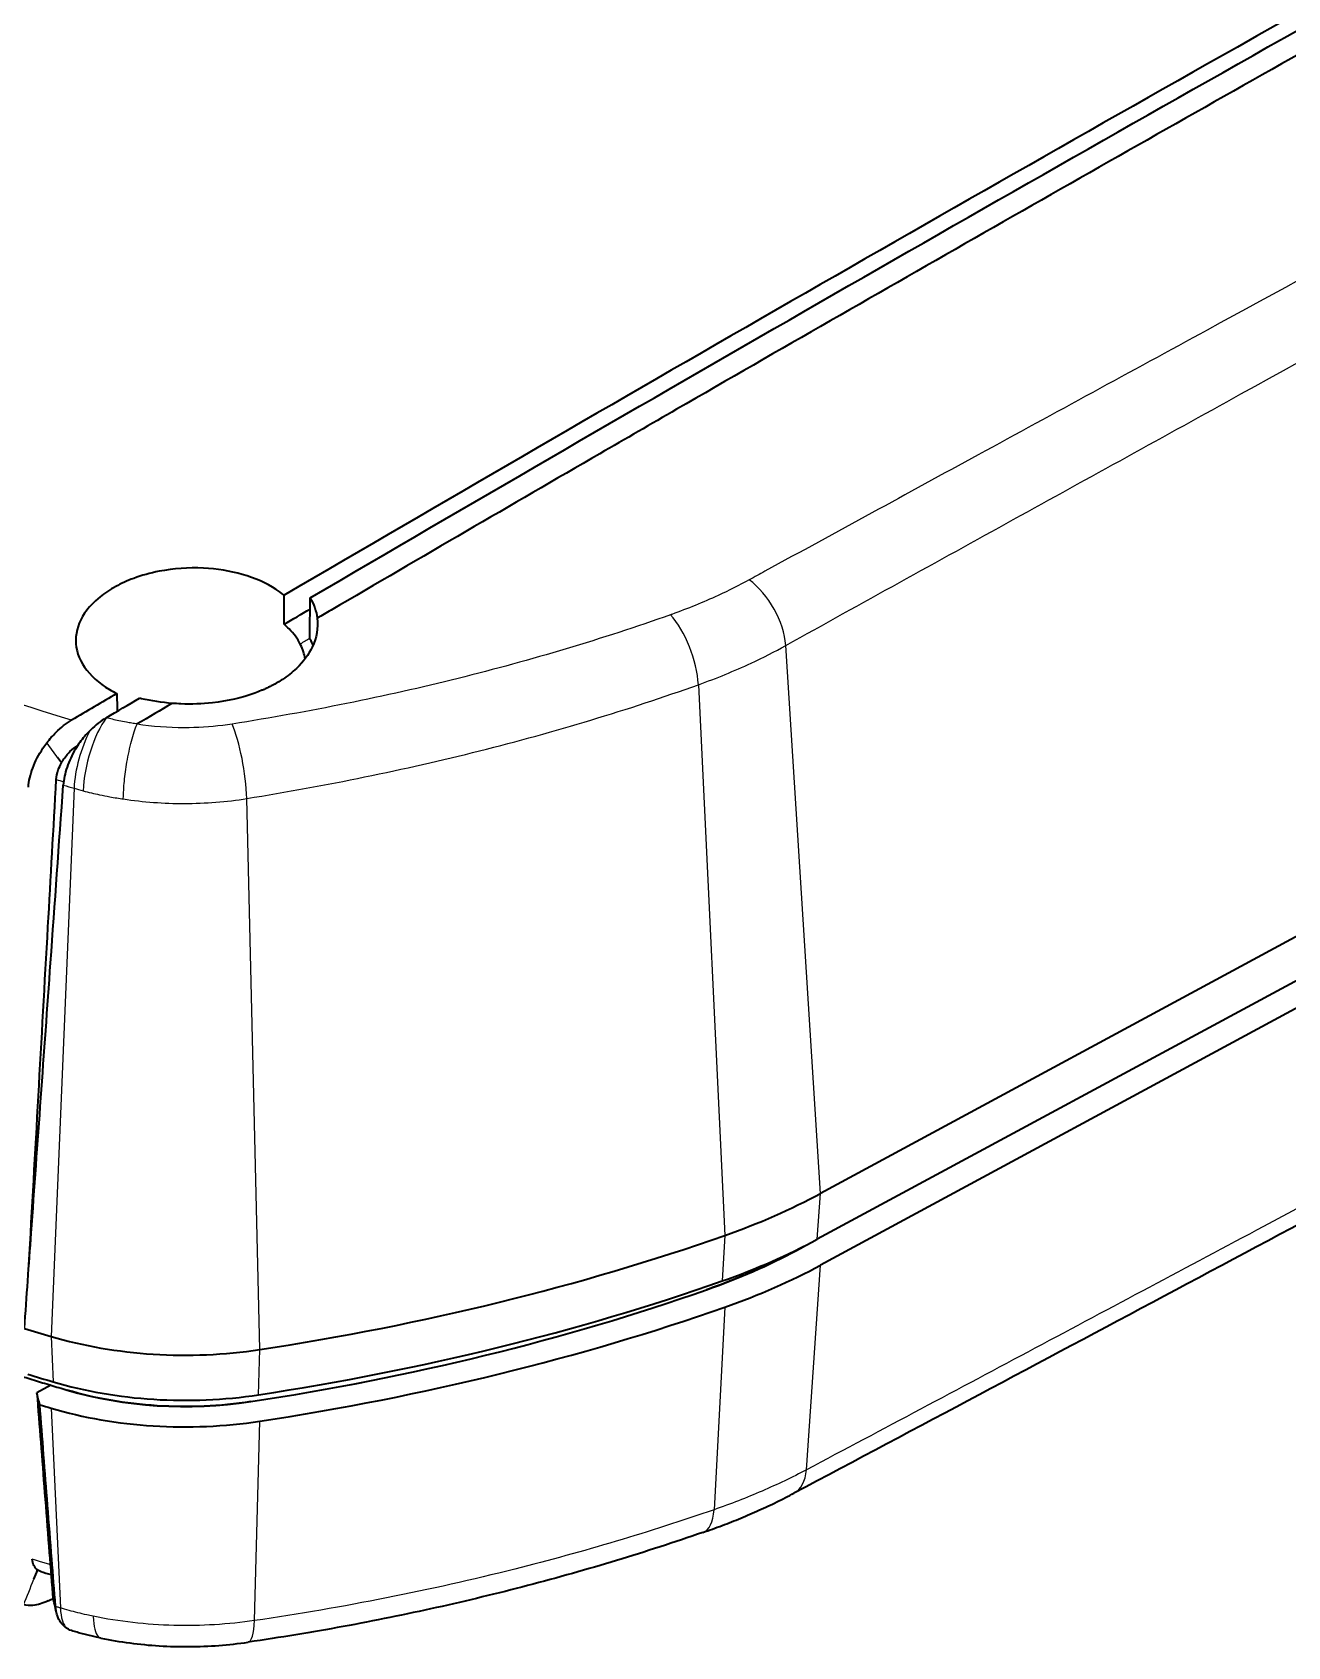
# Model space of a CAD drawing. Header units: millimetres. Extents: x 0 to 1594, y 0 to 281.
# Drawn here: x 96.22 to 117.65, y 85.09 to 112.66 of the extents above; entities that cross this region are included whole.
import ezdxf

# ---------------------------------------------------------------- set-up
doc = ezdxf.new("R2010")
doc.units = ezdxf.units.MM
doc.layers.add('Visible (ISO)', color=7, linetype='Continuous', lineweight=35)
doc.layers.add('Visible Narrow (ISO)', color=7, linetype='Continuous', lineweight=25)

msp = doc.modelspace()

# ---------------------------------------------------------------- linework, layer by layer
at = {"layer": 'Visible (ISO)'}
for p, q in [((141.2761, 109.8973), (109.6752, 92.8297)), ((141.2223, 109.114), (109.6214, 92.0464)), ((141.2761, 108.6726), (109.6752, 91.6049)), ((109.2653, 91.8579), (109.39, 91.9252)), ((109.39, 91.9252), (109.2653, 91.8579)), ((96.5329, 89.555), (96.2949, 89.4224))]:
    msp.add_line(p, q, dxfattribs=at)
for centre, major_axis, ratio, start_param, end_param in [((102.8436, 97.0459), (10, 0), 0.5773503, 5.2587993, 5.4644661), ((92.4512, 106.9116), (-30, 0), 0.5773503, 1.8286114, 2.1172067), ((102.8436, 95.8211), (-9.4, 0), 0.5773503, 2.1172067, 2.3228735), ((102.8436, 96.2294), (9.9213, 0), 0.5773503, 5.2587993, 5.4644661), ((102.8436, 95.8211), (-10, 0), 0.5773503, 2.1172067, 2.3228735), ((92.4512, 106.0951), (29.9213, 0), 0.5773503, 4.9702041, 5.2587993), ((92.4512, 105.6869), (29.4, 0), 0.5773503, 4.9701974, 5.2587997), ((92.4512, 105.6869), (-29.4, 0), 0.5773503, 1.8286114, 2.1172067), ((92.4512, 105.6869), (-30, 0), 0.5773503, 1.8286114, 2.1172067), ((117.1301, 113.4889), (-45, 0), 0.5773503, 1.0840716, 1.0954817), ((98.8254, 92.9549), (5, 0), 0.5773503, 4.2370743, 4.9702041), ((117.1301, 112.6724), (44.9213, 0), 0.5773503, 4.2262756, 4.2370743), ((98.8254, 92.1384), (4.9213, 0), 0.5773503, 4.2370743, 4.9702041), ((117.1301, 112.2642), (44.4, 0), 0.5773503, 4.2299959, 4.2370785), ((117.1301, 112.2642), (-44.4, 0), 0.5773503, 1.0884032, 1.0954817), ((98.8254, 91.7301), (-4.4, 0), 0.5773503, 1.0954817, 1.8286114), ((117.1301, 112.2642), (-45, 0), 0.5773503, 1.0906456, 1.0954817), ((98.8254, 91.7301), (-5, 0), 0.5773503, 1.0954817, 1.8286114), ((117.1433, 108.9161), (44.1223, -0.075), 0.5797812, 4.2229391, 4.2274463)]:
    msp.add_ellipse(centre, major_axis=major_axis, ratio=ratio, start_param=start_param, end_param=end_param, dxfattribs=at)
for points, knots in [([(137.6787, 123.9317), (130.7163, 120.1814), (123.7545, 116.3398), (111.3665, 109.3413), (105.9401, 106.2201), (100.5158, 103.0445)], [-5.7302307, -5.7302307, -5.7302307, -5.7302307, -2.8797642, -2.8797642, -0.6567694, -0.6567694, -0.6567694, -0.6567694]), ([(100.9627, 103.0002), (106.4121, 106.1918), (111.8636, 109.3283), (124.2651, 116.335), (131.2152, 120.1703), (138.1658, 123.9143)], [-5.13567, -5.13567, -5.13567, -5.13567, -2.9023779, -2.9023779, -0.0567149, -0.0567149, -0.0567149, -0.0567149]), ([(138.5774, 123.7195), (131.8322, 120.0965), (124.8887, 116.2637), (114.2132, 110.2375), (110.7156, 108.2404), (106.7833, 105.9696), (106.3462, 105.7169), (104.3857, 104.5811), (102.8578, 103.6909), (101.2395, 102.7438), (101.161, 102.6978), (101.0826, 102.6519)], [0.0572676, 0.0572676, 0.0572676, 0.0572676, 2.8114963, 2.8114963, 4.1536633, 4.1536633, 4.320595, 4.320595, 4.8983352, 4.8983352, 4.9277731, 4.9277731, 4.9277731, 4.9277731]), ([(140.8223, 104.628), (138.6704, 103.4573), (136.6052, 102.3561), (132.3918, 100.0911), (130.2852, 98.9601), (126.0723, 96.7015), (123.9659, 95.5737), (119.7534, 93.3215), (117.6473, 92.197), (113.4353, 89.9514), (111.3437, 88.8336), (109.2221, 87.7105)], [0, 0, 0, 0, 0.8654658, 0.8654658, 1.7309317, 1.7309317, 2.5963975, 2.5963975, 3.4618634, 3.4618634, 4.3273292, 4.3273292, 4.3273292, 4.3273292]), ([(100.5158, 103.0445), (100.4736, 103.0795), (100.4282, 103.1129), (100.2164, 103.252), (100.0207, 103.3391), (99.5948, 103.461), (99.37, 103.4972), (98.885, 103.5204), (98.6281, 103.5021), (98.2309, 103.4249), (98.0849, 103.3845), (97.8388, 103.2938), (97.7359, 103.2474), (97.5425, 103.1418), (97.4529, 103.0826), (97.2662, 102.9326), (97.178, 102.8386), (97.011, 102.591), (96.9595, 102.4333), (96.9592, 102.117), (97.0102, 101.9614), (97.208, 101.6738), (97.3525, 101.5445), (97.5751, 101.4126), (97.6173, 101.3897), (97.661, 101.3681)], [-0.79225009, -0.79225009, -0.79225009, -0.79225009, -0.77053561, -0.77053561, -0.69738567, -0.69738567, -0.627599, -0.627599, -0.55095705, -0.55095705, -0.50358558, -0.50358558, -0.46582888, -0.46582888, -0.42690438, -0.42690438, -0.37454813, -0.37454813, -0.29670862, -0.29670862, -0.21908472, -0.21908472, -0.14182711, -0.14182711, -0.12464847, -0.12464847, -0.12464847, -0.12464847]), ([(100.954, 102.3066), (100.9554, 102.422), (100.9569, 102.5374), (100.9598, 102.7693), (100.9612, 102.8851), (100.9627, 103.0002)], [-0.084890915, -0.084890915, -0.084890915, -0.084890915, -0.042406689, -0.042406689, -0.000019425, -0.000019425, -0.000019425, -0.000019425]), ([(100.9627, 103.0002), (100.9952, 102.945), (101.0215, 102.8884), (101.0619, 102.772), (101.0756, 102.7122), (101.0826, 102.6519)], [-0.06195571, -0.06195571, -0.06195571, -0.06195571, -0.032840642, -0.032840642, -0.003097641, -0.003097641, -0.003097641, -0.003097641]), ([(101.0826, 102.6519), (101.1007, 102.486), (101.072, 102.3199), (100.9367, 102.032), (100.846, 101.9093), (100.6577, 101.73), (100.5778, 101.6669), (100.4332, 101.5717), (100.3737, 101.5368), (100.2912, 101.4936), (100.271, 101.4834), (100.2374, 101.467), (100.2243, 101.4608), (100.1988, 101.449), (100.1865, 101.4434), (100.158, 101.4308), (100.1418, 101.4238), (100.0906, 101.4024), (100.0552, 101.3885), (99.7954, 101.2931), (99.5499, 101.2369), (99.1162, 101.1888), (98.9348, 101.1828), (98.7055, 101.1925), (98.6566, 101.1956), (98.608, 101.1997)], [-0.38953395, -0.38953395, -0.38953395, -0.38953395, -0.31120587, -0.31120587, -0.24713035, -0.24713035, -0.20868363, -0.20868363, -0.1842162, -0.1842162, -0.17640437, -0.17640437, -0.17146016, -0.17146016, -0.16688159, -0.16688159, -0.16098215, -0.16098215, -0.14841276, -0.14841276, -0.07056253, -0.07056253, -0.01629908, -0.01629908, -0.00155516, -0.00155516, -0.00155516, -0.00155516]), ([(100.793, 102.2123), (100.7468, 102.3028), (100.6826, 102.3894), (100.5746, 102.4973), (100.5456, 102.5237), (100.515, 102.5493)], [-0.983614332, -0.983614332, -0.983614332, -0.983614332, -0.936406098, -0.936406098, -0.920553291, -0.920553291, -0.920553291, -0.920553291]), ([(101.0117, 102.1931), (100.9979, 102.2254), (100.9821, 102.2574), (100.9609, 102.2949), (100.9575, 102.3007), (100.954, 102.3066)], [-0.020421071, -0.020421071, -0.020421071, -0.020421071, -0.003848344, -0.003848344, -0.000759387, -0.000759387, -0.000759387, -0.000759387]), ([(100.8738, 101.9589), (100.8626, 102.0413), (100.8374, 102.1226), (100.7967, 102.2051), (100.7949, 102.2087), (100.793, 102.2123)], [-0.044699874, -0.044699874, -0.044699874, -0.044699874, -0.003850779, -0.003850779, -0.001995382, -0.001995382, -0.001995382, -0.001995382]), ([(98.608, 101.1997), (98.4276, 101.2124), (98.2512, 101.2392), (98.0713, 101.2821), (98.0597, 101.285), (98.0481, 101.2879)], [-0.058824872, -0.058824872, -0.058824872, -0.058824872, -0.004085819, -0.004085819, -0.000284057, -0.000284057, -0.000284057, -0.000284057]), ([(96.4661, 100.5257), (96.5148, 100.5905), (96.5675, 100.6509), (96.7068, 100.7887), (96.7961, 100.8582), (96.8865, 100.9116)], [0.01200207, 0.01200207, 0.01200207, 0.01200207, 0.036568006, 0.036568006, 0.073624139, 0.073624139, 0.073624139, 0.073624139]), ([(97.4807, 100.9533), (97.3884, 100.8988), (97.2972, 100.8284), (97.2071, 100.7402), (97.2029, 100.736), (97.1987, 100.7318)], [0, 0, 0, 0, 0.03784055, 0.03784055, 0.039686412, 0.039686412, 0.039686412, 0.039686412]), ([(98.0051, 100.843), (98.0053, 100.8435), (98.0056, 100.8439), (98.0067, 100.8455), (98.008, 100.8464), (98.0094, 100.8472)], [0.3492862788, 0.3492862788, 0.3492862788, 0.3492862788, 0.3504901333, 0.3504901333, 0.3535540341, 0.3535540341, 0.3535540341, 0.3535540341]), ([(96.1498, 99.7679), (96.1573, 99.8724), (96.1827, 99.9833), (96.267, 100.2108), (96.3263, 100.3248), (96.4196, 100.4636), (96.4424, 100.4952), (96.4661, 100.5257)], [0, 0, 0, 0, 0.037039611, 0.037039611, 0.07549989, 0.07549989, 0.087190181, 0.087190181, 0.087190181, 0.087190181]), ([(96.7154, 100.1815), (96.7246, 100.1984), (96.7344, 100.2151), (96.7783, 100.2841), (96.8172, 100.3324), (96.9015, 100.4165), (96.9464, 100.4517), (96.9919, 100.4788)], [0.031813354, 0.031813354, 0.031813354, 0.031813354, 0.037639194, 0.037639194, 0.056318286, 0.056318286, 0.074965382, 0.074965382, 0.074965382, 0.074965382]), ([(97.0263, 100.5296), (97.001, 100.4936), (96.977, 100.4564), (96.8952, 100.3188), (96.8464, 100.2142), (96.7753, 100.0045), (96.7535, 99.9013), (96.7465, 99.804)], [0.028994499, 0.028994499, 0.028994499, 0.028994499, 0.042316805, 0.042316805, 0.077079572, 0.077079572, 0.111627703, 0.111627703, 0.111627703, 0.111627703]), ([(96.6262, 99.8999), (96.6291, 99.9516), (96.6409, 100.0066), (96.6752, 100.1027), (96.6936, 100.1427), (96.7154, 100.1815)], [0, 0, 0, 0, 0.018464086, 0.018464086, 0.031865727, 0.031865727, 0.031865727, 0.031865727]), ([(96.1597, 91.6102), (96.2679, 93.5345), (96.3762, 95.4591), (96.5317, 98.2222), (96.5789, 99.061), (96.6262, 99.8999)], [0.0684569, 0.0684569, 0.0684569, 0.0684569, 0.755611, 0.755611, 1.05511854, 1.05511854, 1.05511854, 1.05511854]), ([(96.0821, 90.5253), (96.1208, 91.0668), (96.1596, 91.6086), (96.3085, 93.6901), (96.4188, 95.2301), (96.6016, 97.782), (96.674, 98.7931), (96.7465, 99.804)], [1.6469177, 1.6469177, 1.6469177, 1.6469177, 1.8386273, 1.8386273, 2.3835181, 2.3835181, 2.7416476, 2.7416476, 2.7416476, 2.7416476]), ([(109.2653, 91.8579), (109.03, 91.7308), (108.7834, 91.6107), (108.27, 91.3858), (108.0035, 91.281), (107.7281, 91.1843)], [0, 0, 0, 0, 0.0966839, 0.0966839, 0.19336782, 0.19336782, 0.19336782, 0.19336782]), ([(95.9726, 89.7274), (96.0657, 89.6982), (96.1589, 89.6693), (96.3456, 89.6119), (96.4392, 89.5833), (96.5329, 89.555)], [0, 0, 0, 0, 0.031742287, 0.031742287, 0.063484573, 0.063484573, 0.063484573, 0.063484573]), ([(96.344, 89.2212), (96.3358, 89.2547), (96.3277, 89.2882), (96.3113, 89.3553), (96.3031, 89.3889), (96.2949, 89.4224)], [0, 0, 0, 0, 0.01760009, 0.01760009, 0.035200295, 0.035200295, 0.035200295, 0.035200295]), ([(96.2949, 89.4224), (96.3168, 89.1417), (96.3387, 88.861), (96.383, 88.293), (96.4054, 88.0058), (96.4277, 87.7186), (96.4516, 87.4122), (96.4755, 87.1058), (96.5203, 86.5314), (96.5412, 86.2634), (96.5621, 85.9954)], [-0.67045117, -0.67045117, -0.67045117, -0.67045117, -0.56279167, -0.56279167, -0.45263594, -0.45263594, -0.45263594, -0.33514484, -0.33514484, -0.23232449, -0.23232449, -0.23232449, -0.23232449]), ([(99.947, 89.2737), (99.4258, 89.1944), (98.8837, 89.171), (97.8119, 89.2386), (97.2913, 89.3289), (96.812, 89.4714)], [0, 0, 0, 0, 0.16172059, 0.16172059, 0.32344114, 0.32344114, 0.32344114, 0.32344114]), ([(96.6126, 85.7816), (96.5917, 86.0495), (96.5708, 86.3175), (96.5259, 86.8919), (96.502, 87.1982), (96.478, 87.5045), (96.4556, 87.7917), (96.4332, 88.0789), (96.3885, 88.6511), (96.3663, 88.9361), (96.344, 89.2212)], [0.23232449, 0.23232449, 0.23232449, 0.23232449, 0.33514484, 0.33514484, 0.45263594, 0.45263594, 0.45263594, 0.56279167, 0.56279167, 0.67211988, 0.67211988, 0.67211988, 0.67211988]), ([(107.6676, 87.0398), (107.7774, 87.0778), (107.8868, 87.1175), (108.1023, 87.1993), (108.2089, 87.2414), (108.4192, 87.3284), (108.5229, 87.3731), (108.7277, 87.4652), (108.8288, 87.5125), (109.0278, 87.6096), (109.1258, 87.6594), (109.2221, 87.7105)], [-0.17787946, -0.17787946, -0.17787946, -0.17787946, -0.14230357, -0.14230357, -0.10672767, -0.10672767, -0.07115178, -0.07115178, -0.03557589, -0.03557589, 0, 0, 0, 0]), ([(107.6676, 87.0398), (107.184, 86.872), (106.6923, 86.7124), (105.6941, 86.4099), (105.1876, 86.267), (104.1616, 85.9985), (103.6421, 85.8728), (102.5914, 85.6395), (102.0604, 85.5317), (100.9882, 85.3346), (100.4472, 85.2454), (99.9017, 85.166)], [0, 0, 0, 0, 0.16539328, 0.16539328, 0.33078655, 0.33078655, 0.49617983, 0.49617983, 0.66157311, 0.66157311, 0.82696638, 0.82696638, 0.82696638, 0.82696638]), ([(96.3079, 86.4), (96.282, 86.4185), (96.2607, 86.4436), (96.2296, 86.5058), (96.2201, 86.5424), (96.2169, 86.5832)], [0.043120776, 0.043120776, 0.043120776, 0.043120776, 0.058930793, 0.058930793, 0.074643107, 0.074643107, 0.074643107, 0.074643107]), ([(96.3612, 86.3736), (96.3424, 86.3794), (96.325, 86.3879), (96.3088, 86.3994), (96.3083, 86.3997), (96.3079, 86.4)], [0.032872487, 0.032872487, 0.032872487, 0.032872487, 0.042665061, 0.042665061, 0.042922918, 0.042922918, 0.042922918, 0.042922918]), ([(96.4879, 85.8712), (96.398, 85.8279), (96.3094, 85.8016), (96.1702, 85.789), (96.1171, 85.7924), (96.0681, 85.8044)], [0, 0, 0, 0, 0.036855551, 0.036855551, 0.061609464, 0.061609464, 0.061609464, 0.061609464]), ([(96.5621, 85.9954), (96.5622, 85.9945), (96.5623, 85.9937), (96.5624, 85.992), (96.5625, 85.9912), (96.5626, 85.9903)], [0, 0, 0, 0, 0.00047708752, 0.00047708752, 0.00095417505, 0.00095417505, 0.00095417505, 0.00095417505]), ([(96.6132, 85.7748), (96.6131, 85.776), (96.613, 85.7771), (96.6128, 85.7793), (96.6127, 85.7804), (96.6126, 85.7816)], [-0.00095417505, -0.00095417505, -0.00095417505, -0.00095417505, -0.00047708752, -0.00047708752, 0, 0, 0, 0]), ([(96.7959, 85.4095), (96.7788, 85.4217), (96.7627, 85.4353), (96.7249, 85.4731), (96.7047, 85.4991), (96.6872, 85.528), (96.6661, 85.5629), (96.6492, 85.6021), (96.6248, 85.685), (96.6169, 85.7285), (96.6132, 85.7748)], [-0.069823221, -0.069823221, -0.069823221, -0.069823221, -0.058586767, -0.058586767, -0.041416822, -0.041416822, -0.041416822, -0.020708411, -0.020708411, -0.000954175, -0.000954175, -0.000954175, -0.000954175]), ([(97.388, 85.2353), (97.3557, 85.2421), (97.3235, 85.2492), (97.2593, 85.2638), (97.2273, 85.2713), (97.1635, 85.2867), (97.1318, 85.2946), (97.0685, 85.3109), (97.0369, 85.3193), (96.9741, 85.3365), (96.9429, 85.3453), (96.9117, 85.3543)], [0.003541632, 0.003541632, 0.003541632, 0.003541632, 0.012358299, 0.012358299, 0.021174966, 0.021174966, 0.029991632, 0.029991632, 0.038808299, 0.038808299, 0.047624966, 0.047624966, 0.047624966, 0.047624966]), ([(97.3884, 85.2352), (97.5505, 85.2018), (97.7154, 85.1741), (98.0481, 85.1303), (98.2161, 85.1141), (98.5545, 85.0933), (98.7247, 85.0887), (99.0638, 85.0911), (99.2328, 85.098), (99.5697, 85.1234), (99.7374, 85.142), (99.9017, 85.166)], [-0.21986313, -0.21986313, -0.21986313, -0.21986313, -0.17589051, -0.17589051, -0.13191788, -0.13191788, -0.08794525, -0.08794525, -0.04397263, -0.04397263, 0, 0, 0, 0])]:
    msp.add_open_spline(points, degree=3, knots=knots, dxfattribs=at)
for points in [[(100.515, 102.5493), (100.5153, 102.7144), (100.5155, 102.8795), (100.5158, 103.0445)], [(100.515, 102.5493), (100.6634, 102.6362), (100.8118, 102.723), (100.9603, 102.8099)], [(97.661, 101.3681), (97.4028, 101.2161), (97.1447, 101.0639), (96.8865, 100.9116)], [(97.4807, 100.9533), (97.6698, 101.0649), (97.8589, 101.1764), (98.0481, 101.2879)], [(97.661, 101.3681), (97.6626, 101.2663), (97.6643, 101.1644), (97.6659, 101.0626)], [(98.608, 101.1997), (98.4085, 101.0823), (98.209, 100.9649), (98.0094, 100.8472)], [(97.1987, 100.7318), (97.1373, 100.6703), (97.0793, 100.6024), (97.0263, 100.5296)], [(96.7154, 100.1815), (96.6927, 100.2128), (96.67, 100.2441), (96.6473, 100.2755)], [(96.2436, 86.2402), (96.265, 86.2935), (96.2865, 86.3467), (96.3079, 86.4)], [(96.4879, 85.8712), (96.5171, 85.8852), (96.5462, 85.8993), (96.5754, 85.9133)], [(96.5626, 85.9903), (96.5645, 85.9687), (96.5676, 85.948), (96.572, 85.9283)], [(96.627, 85.6824), (96.6086, 85.7645), (96.5903, 85.8465), (96.572, 85.9283)], [(96.8102, 85.3993), (96.8047, 85.4027), (96.7993, 85.4063), (96.794, 85.41)], [(96.9117, 85.3544), (96.8752, 85.365), (96.8412, 85.38), (96.8102, 85.3993)], [(97.388, 85.2353), (97.3881, 85.2352), (97.3883, 85.2352), (97.3884, 85.2352)]]:
    msp.add_open_spline(points, degree=3, dxfattribs=at)
at = {"layer": 'Visible Narrow (ISO)'}
for p, q in [((109.6752, 92.8297), (109.0831, 102.1873)), ((107.5902, 101.5179), (108.0399, 92.113)), ((96.9307, 99.7491), (96.5373, 90.3881)), ((100.1002, 90.1635), (99.8808, 99.5739)), ((109.6214, 92.0464), (109.6752, 92.8297)), ((108.0399, 92.113), (107.999, 91.3354)), ((109.4353, 88.1099), (109.6752, 91.6049)), ((108.0399, 90.8883), (107.8579, 87.4287)), ((96.5373, 90.3881), (96.5733, 89.612)), ((100.0802, 89.391), (100.1002, 90.1635)), ((96.5373, 89.1634), (96.6957, 85.7502)), ((100.0118, 85.5349), (100.1002, 88.9388)), ((96.5621, 85.9954), (96.6126, 85.7816)), ((96.6132, 85.7748), (96.5626, 85.9903))]:
    msp.add_line(p, q, dxfattribs=at)
for centre, major_axis, ratio, start_param, end_param in [((108.402, 102.5435), (0.4868, -0.8735), 0.5501704, 0.8727338, 2.2666987), ((107.0722, 101.9456), (0.3371, -0.9415), 0.420736, 0.9554059, 2.3565213), ((97.5049, 100.1638), (-0.2555, -0.9668), 0.3446085, 3.8535632, 5.2948316), ((97.3869, 100.1968), (-0.2839, -0.9589), 0.3742077, 4.2348723, 5.3053311), ((99.6266, 100.0664), (0.1606, -0.987), 0.2021028, 1.0158221, 2.447966), ((108.7543, 88.5943), (0.4679, -0.8838), 0.5642234, 0, 0.727638), ((107.3399, 87.9846), (0.3277, -0.9448), 0.4272873, 0, 0.8025257), ((97.1519, 86.326), (-0.2854, -0.9584), 0.3731406, 5.4630085, 6.1137819), ((99.7576, 86.1555), (0.1441, -0.9896), 0.2135304, 0, 0.8622224)]:
    msp.add_ellipse(centre, major_axis=major_axis, ratio=ratio, start_param=start_param, end_param=end_param, dxfattribs=at)
for points, knots in [([(109.0831, 102.1873), (110.3777, 102.9087), (111.6728, 103.6219), (114.2634, 105.0536), (115.559, 105.7686), (119.4475, 107.9116), (122.0405, 109.3367), (126.5749, 111.8219), (128.5162, 112.8837), (132.1592, 114.8722), (133.8609, 115.7995), (136.4137, 117.1879), (137.2646, 117.6503), (138.5411, 118.3433), (138.9666, 118.5742), (139.8176, 119.0358), (140.243, 119.2688), (140.6687, 119.4962)], [0, 0, 0, 0, 0.5324328, 0.5324328, 1.06509, 1.06509, 2.1309825, 2.1309825, 2.9287973, 2.9287973, 3.6280916, 3.6280916, 3.9777387, 3.9777387, 4.1525623, 4.1525623, 4.3273858, 4.3273858, 4.3273858, 4.3273858]), ([(123.4121, 111.4557), (121.0349, 110.1639), (118.6565, 108.8699), (114.9746, 106.8644), (113.6721, 106.1545), (111.1549, 104.7815), (109.9467, 104.122), (108.7256, 103.4549)], [-2.0385595, -2.0385595, -2.0385595, -2.0385595, -1.06509, -1.06509, -0.5324328, -0.5324328, -0.0360477, -0.0360477, -0.0360477, -0.0360477]), ([(141.0255, 105.0221), (140.6402, 104.8125), (140.2551, 104.6065), (139.4847, 104.1915), (139.0996, 103.984), (137.944, 103.3618), (137.1737, 102.9472), (134.8628, 101.704), (133.3222, 100.876), (129.5401, 98.8454), (127.2986, 97.6436), (122.4521, 95.049), (119.8471, 93.6568), (115.9406, 91.5727), (114.639, 90.8789), (112.687, 89.8394), (112.0365, 89.4931), (110.7357, 88.8011), (110.0854, 88.454), (109.4353, 88.1099)], [0, 0, 0, 0, 0.1582498, 0.1582498, 0.3164995, 0.3164995, 0.632999, 0.632999, 1.2659981, 1.2659981, 2.1870694, 2.1870694, 3.2576747, 3.2576747, 3.7926588, 3.7926588, 4.0600479, 4.0600479, 4.3273292, 4.3273292, 4.3273292, 4.3273292]), ([(108.4588, 103.3091), (108.2876, 103.2152), (108.1096, 103.1256), (107.673, 102.9246), (107.4077, 102.8167), (107.1351, 102.7193)], [-0.16732649, -0.16732649, -0.16732649, -0.16732649, -0.09788011, -0.09788011, -0.00248387, -0.00248387, -0.00248387, -0.00248387]), ([(96.8865, 100.9116), (95.9884, 101.186), (95.1071, 101.4788), (93.331, 102.1182), (92.4386, 102.467), (91.57, 102.8346)], [-0.62759479, -0.62759479, -0.62759479, -0.62759479, -0.32288053, -0.32288053, 0, 0, 0, 0]), ([(107.1138, 102.7118), (105.9517, 102.2996), (104.7392, 101.9365), (102.2373, 101.3138), (100.9487, 101.0548), (99.6306, 100.8461)], [-0.81212357, -0.81212357, -0.81212357, -0.81212357, -0.40606179, -0.40606179, 0, 0, 0, 0]), ([(107.5902, 101.5179), (107.903, 101.6296), (108.2045, 101.7529), (108.6962, 101.9816), (108.8935, 102.082), (109.0831, 102.1873)], [0, 0, 0, 0, 0.09788011, 0.09788011, 0.16732649, 0.16732649, 0.16732649, 0.16732649]), ([(99.8808, 99.5739), (101.2355, 99.7939), (102.5646, 100.0639), (105.1434, 100.7122), (106.3932, 101.0896), (107.5902, 101.5179)], [0, 0, 0, 0, 0.40606179, 0.40606179, 0.81212357, 0.81212357, 0.81212357, 0.81212357]), ([(98.0074, 100.8475), (97.9773, 100.8518), (97.9473, 100.8563), (97.8866, 100.866), (97.8559, 100.8713), (97.8253, 100.8768), (97.7811, 100.8848), (97.7372, 100.8934), (97.6216, 100.9179), (97.5505, 100.9348), (97.4807, 100.9533)], [-0.056097442, -0.056097442, -0.056097442, -0.056097442, -0.046773946, -0.046773946, -0.037145596, -0.037145596, -0.037145596, -0.023202613, -0.023202613, -0.000133146, -0.000133146, -0.000133146, -0.000133146]), ([(97.7712, 99.5667), (97.7713, 99.5686), (97.7713, 99.5705), (97.7731, 99.6658), (97.7793, 99.7673), (97.8002, 99.9781), (97.8148, 100.0861), (97.8545, 100.3202), (97.8808, 100.4433), (97.9399, 100.6664), (97.9721, 100.7643), (98.0051, 100.843)], [-0.14385995, -0.14385995, -0.14385995, -0.14385995, -0.14319401, -0.14319401, -0.11066143, -0.11066143, -0.07812891, -0.07812891, -0.03906414, -0.03906414, 0, 0, 0, 0]), ([(99.4681, 100.8231), (99.2529, 100.7963), (99.0313, 100.7826), (98.5402, 100.7823), (98.2672, 100.8028), (98.0051, 100.843)], [-0.14687973, -0.14687973, -0.14687973, -0.14687973, -0.08171622, -0.08171622, -0.00133356, -0.00133356, -0.00133356, -0.00133356]), ([(97.0861, 99.7055), (97.178, 99.6812), (97.2715, 99.6589), (97.4237, 99.6265), (97.4815, 99.6151), (97.5397, 99.6045), (97.5799, 99.5971), (97.6203, 99.5901), (97.6975, 99.5776), (97.7343, 99.572), (97.7712, 99.5667)], [0.000133146, 0.000133146, 0.000133146, 0.000133146, 0.023202613, 0.023202613, 0.037145596, 0.037145596, 0.037145596, 0.046773946, 0.046773946, 0.055469398, 0.055469398, 0.055469398, 0.055469398]), ([(97.7712, 99.5667), (98.1101, 99.515), (98.463, 99.4888), (99.1725, 99.4899), (99.5339, 99.5183), (99.8808, 99.5739)], [0.0019264, 0.0019264, 0.0019264, 0.0019264, 0.08171622, 0.08171622, 0.16343244, 0.16343244, 0.16343244, 0.16343244]), ([(109.4353, 88.1099), (109.194, 87.9819), (108.9408, 87.8605), (108.4142, 87.6331), (108.1404, 87.5268), (107.8579, 87.4287)], [0, 0, 0, 0, 0.08893973, 0.08893973, 0.17787946, 0.17787946, 0.17787946, 0.17787946]), ([(107.8579, 87.4287), (106.7634, 87.0489), (105.6256, 86.7097), (103.0177, 86.0527), (101.5307, 85.7564), (100.0118, 85.5349)], [0, 0, 0, 0, 0.37148818, 0.37148818, 0.82696638, 0.82696638, 0.82696638, 0.82696638]), ([(96.5237, 86.4884), (96.5222, 86.4889), (96.5207, 86.4893), (96.5192, 86.4898), (96.4925, 86.498), (96.4658, 86.5062), (96.4125, 86.5225), (96.3859, 86.5308), (96.3593, 86.539), (96.3118, 86.5537), (96.2643, 86.5684), (96.2169, 86.5832)], [-0.018406291, -0.018406291, -0.018406291, -0.018406291, -0.017901155, -0.017901155, -0.017901155, -0.008950578, -0.008950578, 0, 0, 0, 0.015973193, 0.015973193, 0.015973193, 0.015973193]), ([(96.6957, 85.7502), (96.687, 85.7528), (96.6784, 85.7554), (96.6611, 85.7605), (96.6524, 85.7631), (96.6438, 85.7657), (96.6336, 85.7687), (96.6234, 85.7718), (96.6132, 85.7748)], [0, 0, 0, 0, 0.0028553585, 0.0028553585, 0.005710717, 0.005710717, 0.005710717, 0.0090778039, 0.0090778039, 0.0090778039, 0.0090778039]), ([(97.2567, 85.6081), (97.2202, 85.6159), (97.1838, 85.6238), (97.0962, 85.6437), (97.0452, 85.6559), (96.9946, 85.6685), (96.9439, 85.6812), (96.8937, 85.6943), (96.794, 85.7215), (96.7446, 85.7356), (96.6957, 85.7502)], [0.003825314, 0.003825314, 0.003825314, 0.003825314, 0.01297618, 0.01297618, 0.025952361, 0.025952361, 0.025952361, 0.038928541, 0.038928541, 0.051904721, 0.051904721, 0.051904721, 0.051904721]), ([(97.2567, 85.6081), (97.2568, 85.6064), (97.2568, 85.6047), (97.2597, 85.5196), (97.2685, 85.4477), (97.2972, 85.3322), (97.317, 85.2894), (97.3555, 85.2482), (97.3712, 85.2388), (97.388, 85.2353)], [-0.14402901, -0.14402901, -0.14402901, -0.14402901, -0.143360212, -0.143360212, -0.110744505, -0.110744505, -0.078128757, -0.078128757, -0.059157947, -0.059157947, -0.059157947, -0.059157947]), ([(100.0118, 85.5349), (99.5647, 85.4692), (99.0989, 85.441), (98.1648, 85.4646), (97.6983, 85.5173), (97.2567, 85.6081)], [0, 0, 0, 0, 0.10901709, 0.10901709, 0.2195798, 0.2195798, 0.2195798, 0.2195798])]:
    msp.add_open_spline(points, degree=3, knots=knots, dxfattribs=at)
for points in [[(108.7256, 103.4549), (108.6368, 103.4065), (108.5477, 103.3578), (108.4588, 103.3091)], [(107.1351, 102.7193), (107.128, 102.7168), (107.1209, 102.7143), (107.1138, 102.7118)], [(100.954, 102.3066), (100.9004, 102.2751), (100.8467, 102.2437), (100.793, 102.2123)], [(98.0094, 100.8472), (98.0087, 100.8473), (98.008, 100.8474), (98.0074, 100.8475)], [(99.6306, 100.8461), (99.5769, 100.8376), (99.5227, 100.8299), (99.4681, 100.8231)], [(96.6473, 100.2755), (96.5869, 100.3589), (96.5265, 100.4423), (96.4661, 100.5257)], [(96.6262, 99.8999), (96.6681, 99.887), (96.7102, 99.8741), (96.7522, 99.8613)], [(96.7465, 99.804), (96.8078, 99.7856), (96.8692, 99.7673), (96.9307, 99.7491)], [(96.9307, 99.7491), (96.982, 99.7339), (97.0338, 99.7194), (97.0861, 99.7055)], [(96.0681, 85.8044), (96.1266, 85.9497), (96.1851, 86.0949), (96.2436, 86.2402)]]:
    msp.add_open_spline(points, degree=3, dxfattribs=at)

doc.saveas('drawing.dxf')
